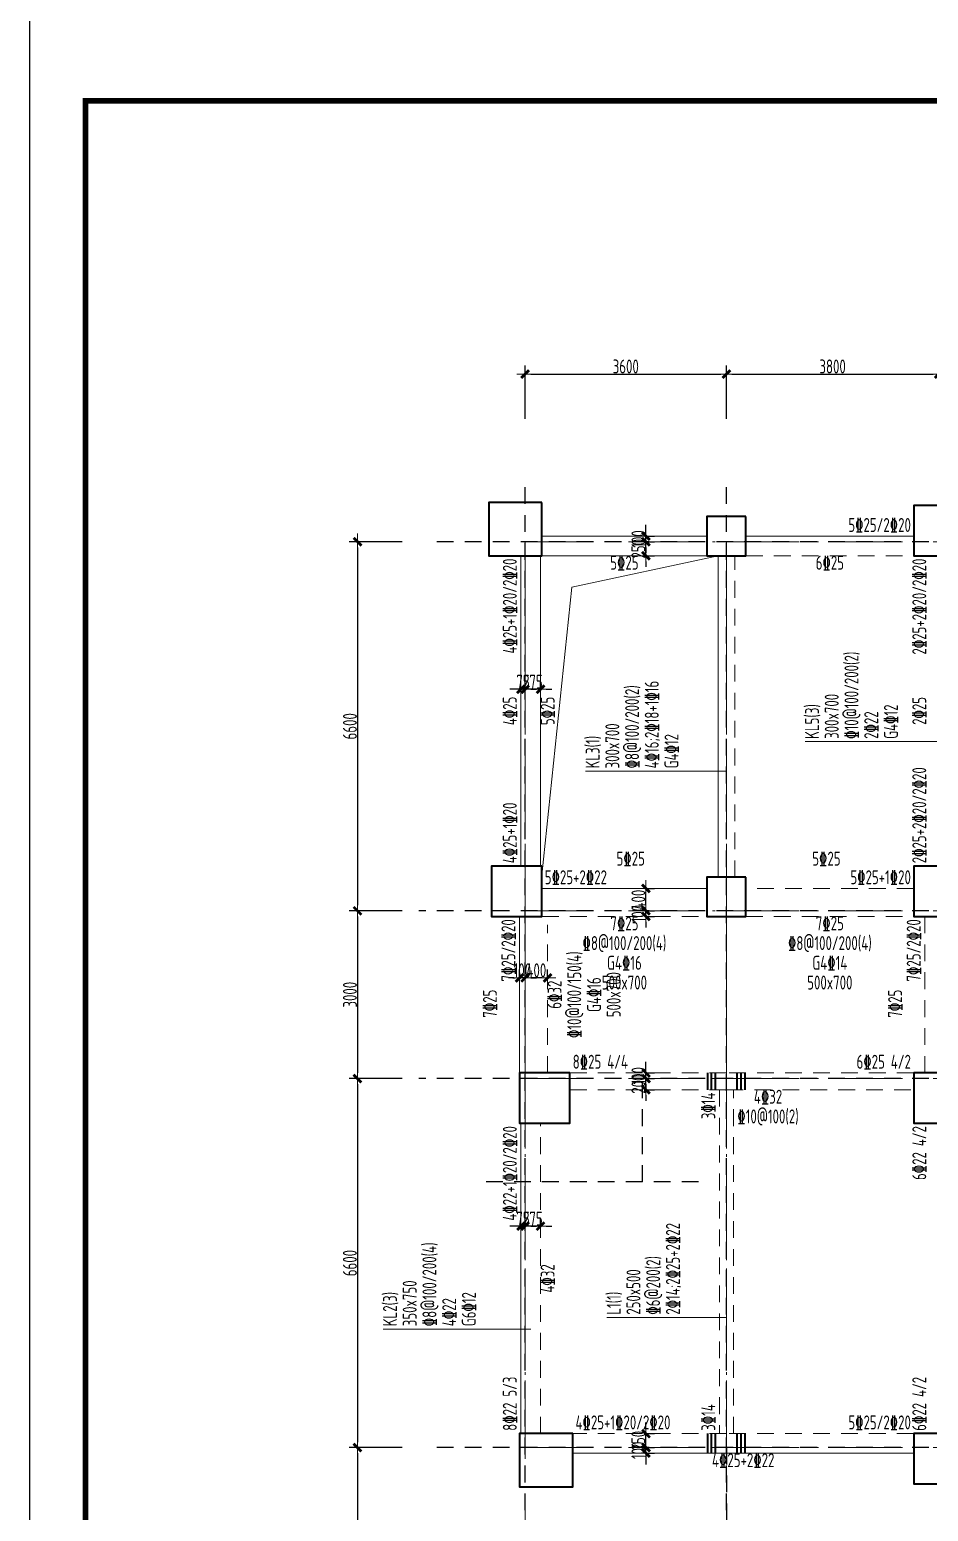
# Model space of a CAD drawing. Header units: millimetres. Extents: x 539196 to 807275, y 431843 to 1156631.
# Drawn here: x 669890 to 685968, y 824619 to 851118 of the extents above; entities that cross this region are included whole.
import ezdxf
from ezdxf.enums import TextEntityAlignment as Align

# ---------------------------------------------------------------- set-up
doc = ezdxf.new("R2010")
doc.units = ezdxf.units.MM
doc.header["$MEASUREMENT"] = 0
for name, pattern in [('DOTE', [2.42, 2, -0.2, 0.02, -0.2]), ('点划线', [1850, 1200, -300, 50, -300]), ('虚线', [500, 300, -200])]:
    doc.linetypes.add(name, pattern=pattern)
doc.layers.add('DOTE', color=1, linetype='DOTE')
doc.layers.add('PUB_TITLE', color=4, linetype='Continuous')
for name, color, linetype, lineweight in [('尺寸标注-梁', 3, 'Continuous', 18), ('板洞边线', 253, 'Continuous', 18), ('梁原位标注', 7, 'Continuous', 18), ('梁名称编号', 2, 'Continuous', 18), ('梁标注引线', 2, 'Continuous', 18), ('梁附加箍筋', 1, 'Continuous', 35), ('梁集中标注', 2, 'Continuous', 18), ('砼柱', 2, 'Continuous', 35), ('砼梁', 4, 'Continuous', 18), ('轴线', 9, '点划线', 18), ('轴线标注', 3, 'Continuous', 18)]:
    doc.layers.add(name, color=color, linetype=linetype, lineweight=lineweight)
doc.styles.add('样式 1_yjk_yjk_yjk_yjk_yjk_yjk_yjk_yjk_yjk', font='yjkeng.shx', dxfattribs={"width": 0.7, "bigfont": 'yjkchn.shx'})
doc.dimstyles.new('盈建科结构_yjk_yjk_yjk_yjk_yjk_yjk_yjk_yjk_yjk', dxfattribs={"dimscale": 100, "dimtxt": 2.5, "dimasz": 1, "dimexe": 1.5, "dimexo": 0.625, "dimgap": 0.1, "dimtad": 1, "dimdec": 0, "dimrnd": 1, "dimzin": 0, "dimdsep": 46, "dimtxsty": '样式 1_yjk_yjk_yjk_yjk_yjk_yjk_yjk_yjk_yjk', "dimblk": '_yjkbk', "dimblk1": 'ARCHTICK', "dimblk2": 'ARCHTICK', "dimcen": 0.09, "dimadec": 0, "dimazin": 0, "dimtfac": 1, "dimtdec": 4, "dimtix": 1, "dimtmove": 2, "dimatfit": 3, "dimfxl": 0, "dimtolj": 1, "dimtzin": 0, "dimarcsym": 0})

# ---------------------------------------------------------------- blocks, each defined once
blk = doc.blocks.new('_yjkbk')
blk.add_line((-1, 0), (1.5, 0))
blk.add_lwpolyline([(-0.7, -0.7, 0.5, 0.5, 0), (0.7, 0.7, 0.5, 0.5, 0)], format="xyseb")
blk = doc.blocks.new('*D243')
at = {"layer": 'Defpoints', "color": 0}
for p in [(680915, 841959), (680916, 841959), (680915, 841709)]:
    blk.add_point(p, dxfattribs=at)
at = {"layer": '尺寸标注-梁', "color": 0, "lineweight": -2}
for p, q in [((680916, 842059), (680916, 842159)), ((680915, 841959), (681066, 841959)), ((680916, 841709), (680916, 841959)), ((680915, 841709), (681066, 841709)), ((680916, 841609), (680916, 841509))]:
    blk.add_line(p, q, dxfattribs=at)
at = {"layer": '尺寸标注-梁', "color": 0, "lineweight": -2, "xscale": 100, "yscale": 100, "zscale": 100}
for p, rotation in [((680916, 841959), 270), ((680916, 841709), 90)]:
    blk.add_blockref('_yjkbk', p, dxfattribs=dict(at, rotation=rotation))
at = {"layer": '尺寸标注-梁', "color": 0, "insert": (680781, 841834), "char_height": 250, "attachment_point": 5, "rotation": 90, "style": '样式 1_yjk_yjk_yjk_yjk_yjk_yjk_yjk_yjk_yjk'}
blk.add_mtext('\\A1;250', dxfattribs=at)
blk = doc.blocks.new('_ARCHTICK')
at = {"color": 0, "linetype": 'ByBlock', "const_width": 0.15}
blk.add_lwpolyline([(-0.5, -0.5), (0.5, 0.5)], dxfattribs=at)
blk = doc.blocks.new('*D244')
at = {"layer": 'Defpoints', "color": 0}
for p in [(680915, 842059), (680915, 841959), (680916, 842059)]:
    blk.add_point(p, dxfattribs=at)
at = {"layer": '尺寸标注-梁', "color": 0, "lineweight": -2}
for p, q in [((680916, 842159), (680916, 842259)), ((680915, 842059), (681066, 842059)), ((680915, 841959), (681066, 841959)), ((680916, 841959), (680916, 842059)), ((680916, 841859), (680916, 841759))]:
    blk.add_line(p, q, dxfattribs=at)
at = {"layer": '尺寸标注-梁', "color": 0, "lineweight": -2, "xscale": 100, "yscale": 100, "zscale": 100}
for p, rotation in [((680916, 842059), 270), ((680916, 841959), 90)]:
    blk.add_blockref('_yjkbk', p, dxfattribs=dict(at, rotation=rotation))
at = {"layer": '尺寸标注-梁', "color": 0, "insert": (680781, 842009), "char_height": 250, "attachment_point": 5, "rotation": 90, "style": '样式 1_yjk_yjk_yjk_yjk_yjk_yjk_yjk_yjk_yjk'}
blk.add_mtext('\\A1;100', dxfattribs=at)
blk = doc.blocks.new('*D245')
at = {"layer": 'Defpoints', "color": 0}
for p in [(680915, 825759), (680916, 825759), (680915, 825659)]:
    blk.add_point(p, dxfattribs=at)
at = {"layer": '尺寸标注-梁', "color": 0, "lineweight": -2}
for p, q in [((680915, 825759), (681066, 825759)), ((680916, 825859), (680916, 825959)), ((680916, 825659), (680916, 825759)), ((680915, 825659), (681066, 825659)), ((680916, 825559), (680916, 825459))]:
    blk.add_line(p, q, dxfattribs=at)
at = {"layer": '尺寸标注-梁', "color": 0, "lineweight": -2, "xscale": 100, "yscale": 100, "zscale": 100}
for p, rotation in [((680916, 825759), 270), ((680916, 825659), 90)]:
    blk.add_blockref('_yjkbk', p, dxfattribs=dict(at, rotation=rotation))
at = {"layer": '尺寸标注-梁', "color": 0, "insert": (680781, 825709), "char_height": 250, "attachment_point": 5, "rotation": 90, "style": '样式 1_yjk_yjk_yjk_yjk_yjk_yjk_yjk_yjk_yjk'}
blk.add_mtext('\\A1;100', dxfattribs=at)
blk = doc.blocks.new('*D246')
at = {"layer": 'Defpoints', "color": 0}
for p in [(680915, 826009), (680916, 826009), (680915, 825759)]:
    blk.add_point(p, dxfattribs=at)
at = {"layer": '尺寸标注-梁', "color": 0, "lineweight": -2}
for p, q in [((680915, 826009), (681066, 826009)), ((680916, 826109), (680916, 826209)), ((680916, 825759), (680916, 826009)), ((680915, 825759), (681066, 825759)), ((680916, 825659), (680916, 825559))]:
    blk.add_line(p, q, dxfattribs=at)
at = {"layer": '尺寸标注-梁', "color": 0, "lineweight": -2, "xscale": 100, "yscale": 100, "zscale": 100}
for p, rotation in [((680916, 826009), 270), ((680916, 825759), 90)]:
    blk.add_blockref('_yjkbk', p, dxfattribs=dict(at, rotation=rotation))
at = {"layer": '尺寸标注-梁', "color": 0, "insert": (680781, 825884), "char_height": 250, "attachment_point": 5, "rotation": 90, "style": '样式 1_yjk_yjk_yjk_yjk_yjk_yjk_yjk_yjk_yjk'}
blk.add_mtext('\\A1;250', dxfattribs=at)
blk = doc.blocks.new('*D247')
at = {"layer": 'Defpoints', "color": 0}
for p in [(678755, 829720), (678755, 829719), (679030, 829719)]:
    blk.add_point(p, dxfattribs=at)
at = {"layer": '尺寸标注-梁', "color": 0, "lineweight": -2}
for p, q in [((678655, 829720), (678555, 829720)), ((678755, 829719), (678755, 829870)), ((679030, 829720), (678755, 829720)), ((679030, 829719), (679030, 829870)), ((679130, 829720), (679230, 829720))]:
    blk.add_line(p, q, dxfattribs=at)
at = {"layer": '尺寸标注-梁', "color": 0, "lineweight": -2, "xscale": 100, "yscale": 100, "zscale": 100}
blk.add_blockref('_yjkbk', (678755, 829720), dxfattribs=at)
at = {"layer": '尺寸标注-梁', "color": 0, "lineweight": -2, "xscale": 100, "yscale": 100, "zscale": 100, "rotation": 180}
blk.add_blockref('_yjkbk', (679030, 829720), dxfattribs=at)
at = {"layer": '尺寸标注-梁', "color": 0, "insert": (678893, 829855), "char_height": 250, "attachment_point": 5, "style": '样式 1_yjk_yjk_yjk_yjk_yjk_yjk_yjk_yjk_yjk'}
blk.add_mtext('\\A1;275', dxfattribs=at)
blk = doc.blocks.new('*D248')
at = {"layer": 'Defpoints', "color": 0}
for p in [(678680, 829720), (678680, 829719), (678755, 829719)]:
    blk.add_point(p, dxfattribs=at)
at = {"layer": '尺寸标注-梁', "color": 0, "lineweight": -2}
for p, q in [((678580, 829720), (678480, 829720)), ((678680, 829719), (678680, 829870)), ((678755, 829720), (678680, 829720)), ((678755, 829719), (678755, 829870)), ((678855, 829720), (678955, 829720))]:
    blk.add_line(p, q, dxfattribs=at)
at = {"layer": '尺寸标注-梁', "color": 0, "lineweight": -2, "xscale": 100, "yscale": 100, "zscale": 100}
blk.add_blockref('_yjkbk', (678680, 829720), dxfattribs=at)
at = {"layer": '尺寸标注-梁', "color": 0, "lineweight": -2, "xscale": 100, "yscale": 100, "zscale": 100, "rotation": 180}
blk.add_blockref('_yjkbk', (678755, 829720), dxfattribs=at)
at = {"layer": '尺寸标注-梁', "color": 0, "insert": (678718, 829855), "char_height": 250, "attachment_point": 5, "style": '样式 1_yjk_yjk_yjk_yjk_yjk_yjk_yjk_yjk_yjk'}
blk.add_mtext('\\A1;75', dxfattribs=at)
blk = doc.blocks.new('*D249')
at = {"layer": 'Defpoints', "color": 0}
for p in [(678755, 834160), (678755, 834159), (679155, 834159)]:
    blk.add_point(p, dxfattribs=at)
at = {"layer": '尺寸标注-梁', "color": 0, "lineweight": -2}
for p, q in [((678755, 834159), (678755, 834310)), ((679155, 834159), (679155, 834310)), ((679055, 834160), (678855, 834160))]:
    blk.add_line(p, q, dxfattribs=at)
at = {"layer": '尺寸标注-梁', "color": 0, "lineweight": -2, "xscale": 100, "yscale": 100, "zscale": 100, "rotation": 180}
blk.add_blockref('_yjkbk', (678755, 834160), dxfattribs=at)
at = {"layer": '尺寸标注-梁', "color": 0, "lineweight": -2, "xscale": 100, "yscale": 100, "zscale": 100}
blk.add_blockref('_yjkbk', (679155, 834160), dxfattribs=at)
at = {"layer": '尺寸标注-梁', "color": 0, "insert": (678955, 834295), "char_height": 250, "attachment_point": 5, "style": '样式 1_yjk_yjk_yjk_yjk_yjk_yjk_yjk_yjk_yjk'}
blk.add_mtext('\\A1;400', dxfattribs=at)
blk = doc.blocks.new('*D250')
at = {"layer": 'Defpoints', "color": 0}
for p in [(678655, 834160), (678655, 834159), (678755, 834159)]:
    blk.add_point(p, dxfattribs=at)
at = {"layer": '尺寸标注-梁', "color": 0, "lineweight": -2}
for p, q in [((678655, 834159), (678655, 834310)), ((678755, 834159), (678755, 834310)), ((678555, 834160), (678455, 834160)), ((678755, 834160), (678655, 834160)), ((678855, 834160), (678955, 834160))]:
    blk.add_line(p, q, dxfattribs=at)
at = {"layer": '尺寸标注-梁', "color": 0, "lineweight": -2, "xscale": 100, "yscale": 100, "zscale": 100}
blk.add_blockref('_yjkbk', (678655, 834160), dxfattribs=at)
at = {"layer": '尺寸标注-梁', "color": 0, "lineweight": -2, "xscale": 100, "yscale": 100, "zscale": 100, "rotation": 180}
blk.add_blockref('_yjkbk', (678755, 834160), dxfattribs=at)
at = {"layer": '尺寸标注-梁', "color": 0, "insert": (678705, 834295), "char_height": 250, "attachment_point": 5, "style": '样式 1_yjk_yjk_yjk_yjk_yjk_yjk_yjk_yjk_yjk'}
blk.add_mtext('\\A1;100', dxfattribs=at)
blk = doc.blocks.new('*D251')
at = {"layer": 'Defpoints', "color": 0}
for p in [(678755, 839320), (678755, 839319), (679030, 839319)]:
    blk.add_point(p, dxfattribs=at)
at = {"layer": '尺寸标注-梁', "color": 0, "lineweight": -2}
for p, q in [((678655, 839320), (678555, 839320)), ((678755, 839319), (678755, 839470)), ((679030, 839320), (678755, 839320)), ((679030, 839319), (679030, 839470)), ((679130, 839320), (679230, 839320))]:
    blk.add_line(p, q, dxfattribs=at)
at = {"layer": '尺寸标注-梁', "color": 0, "lineweight": -2, "xscale": 100, "yscale": 100, "zscale": 100}
blk.add_blockref('_yjkbk', (678755, 839320), dxfattribs=at)
at = {"layer": '尺寸标注-梁', "color": 0, "lineweight": -2, "xscale": 100, "yscale": 100, "zscale": 100, "rotation": 180}
blk.add_blockref('_yjkbk', (679030, 839320), dxfattribs=at)
at = {"layer": '尺寸标注-梁', "color": 0, "insert": (678893, 839455), "char_height": 250, "attachment_point": 5, "style": '样式 1_yjk_yjk_yjk_yjk_yjk_yjk_yjk_yjk_yjk'}
blk.add_mtext('\\A1;275', dxfattribs=at)
blk = doc.blocks.new('*D252')
at = {"layer": 'Defpoints', "color": 0}
for p in [(678680, 839320), (678680, 839319), (678755, 839319)]:
    blk.add_point(p, dxfattribs=at)
at = {"layer": '尺寸标注-梁', "color": 0, "lineweight": -2}
for p, q in [((678580, 839320), (678480, 839320)), ((678680, 839319), (678680, 839470)), ((678755, 839320), (678680, 839320)), ((678755, 839319), (678755, 839470)), ((678855, 839320), (678955, 839320))]:
    blk.add_line(p, q, dxfattribs=at)
at = {"layer": '尺寸标注-梁', "color": 0, "lineweight": -2, "xscale": 100, "yscale": 100, "zscale": 100}
blk.add_blockref('_yjkbk', (678680, 839320), dxfattribs=at)
at = {"layer": '尺寸标注-梁', "color": 0, "lineweight": -2, "xscale": 100, "yscale": 100, "zscale": 100, "rotation": 180}
blk.add_blockref('_yjkbk', (678755, 839320), dxfattribs=at)
at = {"layer": '尺寸标注-梁', "color": 0, "insert": (678718, 839455), "char_height": 250, "attachment_point": 5, "style": '样式 1_yjk_yjk_yjk_yjk_yjk_yjk_yjk_yjk_yjk'}
blk.add_mtext('\\A1;75', dxfattribs=at)
blk = doc.blocks.new('*D253')
at = {"layer": 'Defpoints', "color": 0}
for p in [(680915, 835359), (680916, 835359), (680915, 835259)]:
    blk.add_point(p, dxfattribs=at)
at = {"layer": '尺寸标注-梁', "color": 0, "lineweight": -2}
for p, q in [((680916, 835459), (680916, 835559)), ((680915, 835359), (681066, 835359)), ((680916, 835259), (680916, 835359)), ((680915, 835259), (681066, 835259)), ((680916, 835159), (680916, 835059))]:
    blk.add_line(p, q, dxfattribs=at)
at = {"layer": '尺寸标注-梁', "color": 0, "lineweight": -2, "xscale": 100, "yscale": 100, "zscale": 100}
for p, rotation in [((680916, 835359), 270), ((680916, 835259), 90)]:
    blk.add_blockref('_yjkbk', p, dxfattribs=dict(at, rotation=rotation))
at = {"layer": '尺寸标注-梁', "color": 0, "insert": (680781, 835309), "char_height": 250, "attachment_point": 5, "rotation": 90, "style": '样式 1_yjk_yjk_yjk_yjk_yjk_yjk_yjk_yjk_yjk'}
blk.add_mtext('\\A1;100', dxfattribs=at)
blk = doc.blocks.new('*D254')
at = {"layer": 'Defpoints', "color": 0}
for p in [(680915, 835759), (680916, 835759), (680915, 835359)]:
    blk.add_point(p, dxfattribs=at)
at = {"layer": '尺寸标注-梁', "color": 0, "lineweight": -2}
for p, q in [((680915, 835759), (681066, 835759)), ((680916, 835459), (680916, 835659)), ((680915, 835359), (681066, 835359))]:
    blk.add_line(p, q, dxfattribs=at)
at = {"layer": '尺寸标注-梁', "color": 0, "lineweight": -2, "xscale": 100, "yscale": 100, "zscale": 100}
for p, rotation in [((680916, 835759), 90), ((680916, 835359), 270)]:
    blk.add_blockref('_yjkbk', p, dxfattribs=dict(at, rotation=rotation))
at = {"layer": '尺寸标注-梁', "color": 0, "insert": (680781, 835559), "char_height": 250, "attachment_point": 5, "rotation": 90, "style": '样式 1_yjk_yjk_yjk_yjk_yjk_yjk_yjk_yjk_yjk'}
blk.add_mtext('\\A1;400', dxfattribs=at)
blk = doc.blocks.new('*D255')
at = {"layer": 'Defpoints', "color": 0}
for p in [(680915, 832359), (680916, 832359), (680915, 832159)]:
    blk.add_point(p, dxfattribs=at)
at = {"layer": '尺寸标注-梁', "color": 0, "lineweight": -2}
for p, q in [((680915, 832359), (681066, 832359)), ((680916, 832459), (680916, 832559)), ((680916, 832159), (680916, 832359)), ((680915, 832159), (681066, 832159)), ((680916, 832059), (680916, 831959))]:
    blk.add_line(p, q, dxfattribs=at)
at = {"layer": '尺寸标注-梁', "color": 0, "lineweight": -2, "xscale": 100, "yscale": 100, "zscale": 100}
for p, rotation in [((680916, 832359), 270), ((680916, 832159), 90)]:
    blk.add_blockref('_yjkbk', p, dxfattribs=dict(at, rotation=rotation))
at = {"layer": '尺寸标注-梁', "color": 0, "insert": (680781, 832259), "char_height": 250, "attachment_point": 5, "rotation": 90, "style": '样式 1_yjk_yjk_yjk_yjk_yjk_yjk_yjk_yjk_yjk'}
blk.add_mtext('\\A1;200', dxfattribs=at)
blk = doc.blocks.new('*D256')
at = {"layer": 'Defpoints', "color": 0}
for p in [(680915, 832459), (680915, 832359), (680916, 832459)]:
    blk.add_point(p, dxfattribs=at)
at = {"layer": '尺寸标注-梁', "color": 0, "lineweight": -2}
for p, q in [((680916, 832559), (680916, 832659)), ((680915, 832459), (681066, 832459)), ((680915, 832359), (681066, 832359)), ((680916, 832359), (680916, 832459)), ((680916, 832259), (680916, 832159))]:
    blk.add_line(p, q, dxfattribs=at)
at = {"layer": '尺寸标注-梁', "color": 0, "lineweight": -2, "xscale": 100, "yscale": 100, "zscale": 100}
for p, rotation in [((680916, 832459), 270), ((680916, 832359), 90)]:
    blk.add_blockref('_yjkbk', p, dxfattribs=dict(at, rotation=rotation))
at = {"layer": '尺寸标注-梁', "color": 0, "insert": (680781, 832409), "char_height": 250, "attachment_point": 5, "rotation": 90, "style": '样式 1_yjk_yjk_yjk_yjk_yjk_yjk_yjk_yjk_yjk'}
blk.add_mtext('\\A1;100', dxfattribs=at)
blk = doc.blocks.new('*D292')
at = {"layer": 'Defpoints', "color": 0}
for p in [(682355, 844959), (678755, 841959), (682355, 841959)]:
    blk.add_point(p, dxfattribs=at)
at = {"layer": '轴线标注', "color": 0, "lineweight": -2}
for p, q in [((678755, 844159), (678755, 845109)), ((682355, 844159), (682355, 845109)), ((678855, 844959), (682255, 844959))]:
    blk.add_line(p, q, dxfattribs=at)
at = {"layer": '轴线标注', "color": 0, "lineweight": -2, "xscale": 100, "yscale": 100, "zscale": 100, "rotation": 180}
blk.add_blockref('_yjkbk', (678755, 844959), dxfattribs=at)
at = {"layer": '轴线标注', "color": 0, "lineweight": -2, "xscale": 100, "yscale": 100, "zscale": 100}
blk.add_blockref('_yjkbk', (682355, 844959), dxfattribs=at)
at = {"layer": '轴线标注', "color": 0, "insert": (680555, 845094), "char_height": 250, "attachment_point": 5, "style": '样式 1_yjk_yjk_yjk_yjk_yjk_yjk_yjk_yjk_yjk'}
blk.add_mtext('\\A1;3600', dxfattribs=at)
blk = doc.blocks.new('*D294')
at = {"layer": 'Defpoints', "color": 0}
for p in [(686155, 844959), (682355, 841959), (686155, 841959)]:
    blk.add_point(p, dxfattribs=at)
at = {"layer": '轴线标注', "color": 0, "lineweight": -2}
for p, q in [((682355, 844159), (682355, 845109)), ((686155, 844159), (686155, 845109)), ((682455, 844959), (686055, 844959))]:
    blk.add_line(p, q, dxfattribs=at)
at = {"layer": '轴线标注', "color": 0, "lineweight": -2, "xscale": 100, "yscale": 100, "zscale": 100, "rotation": 180}
blk.add_blockref('_yjkbk', (682355, 844959), dxfattribs=at)
at = {"layer": '轴线标注', "color": 0, "lineweight": -2, "xscale": 100, "yscale": 100, "zscale": 100}
blk.add_blockref('_yjkbk', (686155, 844959), dxfattribs=at)
at = {"layer": '轴线标注', "color": 0, "insert": (684255, 845094), "char_height": 250, "attachment_point": 5, "style": '样式 1_yjk_yjk_yjk_yjk_yjk_yjk_yjk_yjk_yjk'}
blk.add_mtext('\\A1;3800', dxfattribs=at)
blk = doc.blocks.new('*D311')
at = {"layer": 'Defpoints', "color": 0}
for p in [(678755, 841959), (675755, 835359), (678755, 835359)]:
    blk.add_point(p, dxfattribs=at)
at = {"layer": '轴线标注', "color": 0, "lineweight": -2}
for p, q in [((676555, 841959), (675605, 841959)), ((675755, 841859), (675755, 835459)), ((676555, 835359), (675605, 835359))]:
    blk.add_line(p, q, dxfattribs=at)
at = {"layer": '轴线标注', "color": 0, "lineweight": -2, "xscale": 100, "yscale": 100, "zscale": 100}
for p, rotation in [((675755, 841959), 90), ((675755, 835359), 270)]:
    blk.add_blockref('_yjkbk', p, dxfattribs=dict(at, rotation=rotation))
at = {"layer": '轴线标注', "color": 0, "insert": (675620, 838659), "char_height": 250, "attachment_point": 5, "rotation": 90, "style": '样式 1_yjk_yjk_yjk_yjk_yjk_yjk_yjk_yjk_yjk'}
blk.add_mtext('\\A1;6600', dxfattribs=at)
blk = doc.blocks.new('*D313')
at = {"layer": 'Defpoints', "color": 0}
for p in [(678755, 835359), (675755, 832359), (678755, 832359)]:
    blk.add_point(p, dxfattribs=at)
at = {"layer": '轴线标注', "color": 0, "lineweight": -2}
for p, q in [((676555, 835359), (675605, 835359)), ((675755, 835259), (675755, 832459)), ((676555, 832359), (675605, 832359))]:
    blk.add_line(p, q, dxfattribs=at)
at = {"layer": '轴线标注', "color": 0, "lineweight": -2, "xscale": 100, "yscale": 100, "zscale": 100}
for p, rotation in [((675755, 835359), 90), ((675755, 832359), 270)]:
    blk.add_blockref('_yjkbk', p, dxfattribs=dict(at, rotation=rotation))
at = {"layer": '轴线标注', "color": 0, "insert": (675620, 833859), "char_height": 250, "attachment_point": 5, "rotation": 90, "style": '样式 1_yjk_yjk_yjk_yjk_yjk_yjk_yjk_yjk_yjk'}
blk.add_mtext('\\A1;3000', dxfattribs=at)
blk = doc.blocks.new('*D315')
at = {"layer": 'Defpoints', "color": 0}
for p in [(678755, 832359), (675755, 825759), (678755, 825759)]:
    blk.add_point(p, dxfattribs=at)
at = {"layer": '轴线标注', "color": 0, "lineweight": -2}
for p, q in [((676555, 832359), (675605, 832359)), ((675755, 832259), (675755, 825859)), ((676555, 825759), (675605, 825759))]:
    blk.add_line(p, q, dxfattribs=at)
at = {"layer": '轴线标注', "color": 0, "lineweight": -2, "xscale": 100, "yscale": 100, "zscale": 100}
for p, rotation in [((675755, 832359), 90), ((675755, 825759), 270)]:
    blk.add_blockref('_yjkbk', p, dxfattribs=dict(at, rotation=rotation))
at = {"layer": '轴线标注', "color": 0, "insert": (675620, 829059), "char_height": 250, "attachment_point": 5, "rotation": 90, "style": '样式 1_yjk_yjk_yjk_yjk_yjk_yjk_yjk_yjk_yjk'}
blk.add_mtext('\\A1;6600', dxfattribs=at)
blk = doc.blocks.new('*D317')
at = {"layer": 'Defpoints', "color": 0}
for p in [(678755, 825759), (675755, 804759), (678755, 804759)]:
    blk.add_point(p, dxfattribs=at)
at = {"layer": '轴线标注', "color": 0, "lineweight": -2}
for p, q in [((676555, 825759), (675605, 825759)), ((675755, 825659), (675755, 804859)), ((676555, 804759), (675605, 804759))]:
    blk.add_line(p, q, dxfattribs=at)
at = {"layer": '轴线标注', "color": 0, "lineweight": -2, "xscale": 100, "yscale": 100, "zscale": 100}
for p, rotation in [((675755, 825759), 90), ((675755, 804759), 270)]:
    blk.add_blockref('_yjkbk', p, dxfattribs=dict(at, rotation=rotation))
at = {"layer": '轴线标注', "color": 0, "insert": (675620, 815259), "char_height": 250, "attachment_point": 5, "rotation": 90, "style": '样式 1_yjk_yjk_yjk_yjk_yjk_yjk_yjk_yjk_yjk'}
blk.add_mtext('\\A1;21000', dxfattribs=at)
blk = doc.blocks.new('jzzw')
at = {"layer": 'DOTE', "color": 1, "linetype": '虚线'}
for p, q in [((913786, 872027), (913786, 890469)), ((913786, 872027), (913786, 890469)), ((917386, 872027), (917386, 890469)), ((952506, 889349), (912186, 889349)), ((952506, 889349), (912186, 889349)), ((952506, 889349), (912186, 889349)), ((952506, 889349), (912186, 889349)), ((952506, 882749), (911886, 882749)), ((952506, 879749), (911886, 879749)), ((915886, 877899), (915886, 879749)), ((916886, 877899), (912886, 877899)), ((952506, 873149), (912186, 873149)), ((917386, 873149), (917386, 834829))]:
    blk.add_line(p, q, dxfattribs=at)

msp = doc.modelspace()

# ---------------------------------------------------------------- linework, layer by layer
at = {"layer": 'PUB_TITLE'}
msp.add_lwpolyline([(669890.4, 768243), (729290.4, 768243), (729290.4, 852343), (669890.4, 852343)], close=True, dxfattribs=at)
at = {"layer": 'PUB_TITLE', "const_width": 100}
msp.add_lwpolyline([(670890.4, 769243), (728290.4, 769243), (728290.4, 849843), (670890.4, 849843)], close=True, dxfattribs=at)
at = {"layer": '板洞边线'}
for p, q in [((682205.4, 841709.2), (679591.7, 841148)), ((679591.7, 841148), (679055.4, 835999.3)), ((679055.4, 836159.2), (679030.4, 836159.2)), ((679055.4, 835999.3), (679055.4, 836159.2))]:
    msp.add_line(p, q, dxfattribs=at)
at = {"layer": '梁标注引线'}
for p, q in [((686155.4, 838384.2), (683761.9, 838384.2)), ((682355.4, 837855.4), (679836.9, 837855.4)), ((678855.4, 827879.4), (676211.9, 827879.4)), ((682355.4, 828085.2), (680214.7, 828085.2))]:
    msp.add_line(p, q, dxfattribs=at)
at = {"layer": '梁附加箍筋'}
for p, q in [((682020.4, 832159.2), (682020.4, 832459.2)), ((682090.4, 832159.2), (682090.4, 832459.2)), ((682160.4, 832159.2), (682160.4, 832459.2)), ((682550.4, 832159.2), (682550.4, 832459.2)), ((682620.4, 832159.2), (682620.4, 832459.2)), ((682690.4, 832159.2), (682690.4, 832459.2)), ((682020.4, 825659.2), (682020.4, 826009.2)), ((682090.4, 825659.2), (682090.4, 826009.2)), ((682160.4, 825659.2), (682160.4, 826009.2)), ((682550.4, 825659.2), (682550.4, 826009.2)), ((682620.4, 825659.2), (682620.4, 826009.2)), ((682690.4, 825659.2), (682690.4, 826009.2))]:
    msp.add_line(p, q, dxfattribs=at)
at = {"layer": '砼柱'}
for points in [[(679055.4, 842659.2), (678105.4, 842659.2), (678105.4, 841709.2), (679055.4, 841709.2)], [(686605.4, 842609.2), (685705.4, 842609.2), (685705.4, 841709.2), (686605.4, 841709.2)], [(682705.4, 842409.2), (682005.4, 842409.2), (682005.4, 841709.2), (682705.4, 841709.2)], [(679055.4, 836159.2), (678155.4, 836159.2), (678155.4, 835259.2), (679055.4, 835259.2)], [(686605.4, 836159.2), (685705.4, 836159.2), (685705.4, 835259.2), (686605.4, 835259.2)], [(682705.4, 835959.2), (682005.4, 835959.2), (682005.4, 835259.2), (682705.4, 835259.2)], [(679555.4, 832459.2), (678655.4, 832459.2), (678655.4, 831559.2), (679555.4, 831559.2)], [(686605.4, 832459.2), (685705.4, 832459.2), (685705.4, 831559.2), (686605.4, 831559.2)], [(679605.4, 826009.2), (678655.4, 826009.2), (678655.4, 825059.2), (679605.4, 825059.2)], [(686605.4, 826009.2), (685705.4, 826009.2), (685705.4, 825109.2), (686605.4, 825109.2)]]:
    msp.add_lwpolyline(points, close=True, dxfattribs=at)
at = {"layer": '砼梁'}
for p, q in [((682005.4, 842059.2), (679055.4, 842059.2)), ((685705.4, 842059.2), (682705.4, 842059.2)), ((678680.4, 841709.2), (678680.4, 836159.2)), ((679030.4, 836159.2), (679030.4, 841709.2)), ((679055.4, 841709.2), (682005.4, 841709.2)), ((682205.4, 841709.2), (682205.4, 835959.2)), ((682005.4, 835759.2), (679055.4, 835759.2)), ((678655.4, 835259.2), (678655.4, 832459.2)), ((678680.4, 831559.2), (678680.4, 826009.2)), ((679605.4, 825659.2), (682355.4, 825659.2)), ((682355.4, 825659.2), (685705.4, 825659.2))]:
    msp.add_line(p, q, dxfattribs=at)
at = {"layer": '砼梁', "linetype": '虚线'}
for p, q in [((682505.4, 835959.2), (682505.4, 841709.2)), ((682705.4, 841709.2), (685705.4, 841709.2)), ((685705.4, 835759.2), (682705.4, 835759.2)), ((679055.4, 835259.2), (682005.4, 835259.2)), ((679155.4, 832459.2), (679155.4, 835109.2)), ((682705.4, 835259.2), (685705.4, 835259.2)), ((685905.4, 835259.2), (685905.4, 832459.2)), ((682355.4, 832459.2), (679555.4, 832459.2)), ((685705.4, 832459.2), (682355.4, 832459.2)), ((679555.4, 832159.2), (682355.4, 832159.2)), ((682230.4, 832159.2), (682230.4, 826009.2)), ((682355.5, 832159.2), (685705.4, 832159.2)), ((682480.4, 826009.2), (682480.4, 832159.2)), ((679030.4, 826009.2), (679030.4, 831559.2)), ((682355.4, 826009.2), (679605.4, 826009.2)), ((685705.4, 826009.2), (682355.5, 826009.2))]:
    msp.add_line(p, q, dxfattribs=at)
at = {"layer": '轴线'}
for p, q in [((678755.4, 835359.2), (678755.4, 841959.2)), ((678755.4, 841959.2), (682355.4, 841959.2)), ((678755.4, 788559.2), (678755.4, 841959.2)), ((678755.4, 841959.2), (716355.4, 841959.2)), ((682355.4, 835359.2), (682355.4, 841959.2)), ((682355.4, 841959.2), (686155.4, 841959.2)), ((682355.4, 788559.2), (682355.4, 841959.2)), ((678755.4, 832359.2), (678755.4, 835359.2)), ((678755.4, 835359.2), (682355.4, 835359.2)), ((678755.4, 835359.2), (716355.4, 835359.2)), ((682355.4, 832359.2), (682355.4, 835359.2)), ((682355.4, 835359.2), (686155.4, 835359.2)), ((678755.4, 825759.2), (678755.4, 832359.2)), ((678755.4, 832359.2), (682355.4, 832359.2)), ((678755.4, 832359.2), (716355.4, 832359.2)), ((682355.4, 825759.2), (682355.4, 832359.2)), ((682355.4, 832359.2), (686155.4, 832359.2)), ((678755.4, 825759.2), (682355.4, 825759.2)), ((678755.4, 825759.2), (716355.4, 825759.2)), ((682355.4, 825759.2), (686155.4, 825759.2))]:
    msp.add_line(p, q, dxfattribs=at)

# ---------------------------------------------------------------- block references
msp.add_blockref('jzzw', (-235030.4, -47389.7))

# ---------------------------------------------------------------- texts
at = {"layer": '梁原位标注', "linetype": 'Continuous', "style": '样式 1_yjk_yjk_yjk_yjk_yjk_yjk_yjk_yjk_yjk', "width": 0.7}
for s, p in [('5\x8425/2\x8420', (685655.4, 842059.2)), ('5\x8425+1\x8420', (685655.4, 835759.2)), ('6\x8425 4/2', (685655.4, 832459.2)), ('5\x8425/2\x8420', (685655.4, 826009.2))]:
    msp.add_text(s, height=250, dxfattribs=at).set_placement(p, align=Align.BOTTOM_RIGHT)
for s, p in [('4\x8425+1\x8420/2\x8420', (678680.4, 841659.2)), ('2\x8425+2\x8420/2\x8420', (686005.4, 841659.2)), ('7\x8425/2\x8420', (678655.4, 835209.2)), ('7\x8425/2\x8420', (685905.4, 835209.2)), ('3\x8414', (682230.4, 832109.2)), ('4\x8422+1\x8420/2\x8420', (678680.4, 831509.2)), ('6\x8422 4/2', (686005.4, 831509.2))]:
    msp.add_text(s, height=250, rotation=90, dxfattribs=at).set_placement(p, align=Align.BOTTOM_RIGHT)
for s, p in [('5\x8425', (680530.4, 841709.2)), ('6\x8425', (684205.4, 841709.2)), ('7\x8425', (680530.4, 835259.2)), ('7\x8425', (684205.4, 835259.2)), ('\x848@100/200(4)', (680530.4, 834906.5)), ('\x848@100/200(4)', (684205.4, 834906.5)), ('G4\x8416', (680530.4, 834553.7)), ('G4\x8414', (684205.4, 834553.7)), ('500x700', (680530.4, 834201)), ('500x700', (684205.4, 834201)), ('4\x8432', (683099.6, 832159.2)), ('\x8410@100(2)', (683099.6, 831806.5)), ('4\x8425+2\x8422', (682655.4, 825659.2))]:
    msp.add_text(s, height=250, dxfattribs=at).set_placement(p, align=Align.TOP_CENTER)
for s, p in [('4\x8425', (678680.4, 838934.2)), ('2\x8425', (686005.4, 838934.2)), ('7\x8425', (678322.9, 833698.3)), ('7\x8425', (685572.9, 833698.3))]:
    msp.add_text(s, height=250, rotation=90, dxfattribs=at).set_placement(p, align=Align.BOTTOM_CENTER)
for s, p in [('5\x8425', (679030.4, 838934.2)), ('\x8410@100/150(4)', (679508.2, 833859.2)), ('500x700', (680213.7, 833859.2)), ('6\x8432', (679155.4, 833859.2)), ('G4\x8416', (679860.9, 833859.2)), ('4\x8432', (679030.4, 828784.2))]:
    msp.add_text(s, height=250, rotation=90, dxfattribs=at).set_placement(p, align=Align.TOP_CENTER)
for s, p in [('2\x8425+2\x8420/2\x8420', (686005.4, 836209.2)), ('4\x8425+1\x8420', (678680.4, 836209.2)), ('8\x8422 5/3', (678680.4, 826059.2)), ('6\x8422 4/2', (686005.4, 826059.2)), ('3\x8414', (682230.4, 826059.2))]:
    msp.add_text(s, height=250, rotation=90, dxfattribs=at).set_placement(p, align=Align.BOTTOM_LEFT)
for p in [(680643.3, 836091.7), (684144.5, 836091.7)]:
    msp.add_text('5\x8425', height=250, dxfattribs=at).set_placement(p, align=Align.BOTTOM_CENTER)
for s, p in [('5\x8425+2\x8422', (679105.4, 835759.2)), ('8\x8425 4/4', (679605.4, 832459.2)), ('4\x8425+1\x8420/2\x8420', (679655.4, 826009.2))]:
    msp.add_text(s, height=250, dxfattribs=at).set_placement(p, align=Align.BOTTOM_LEFT)
at = {"layer": '梁名称编号', "linetype": 'Continuous', "style": '样式 1_yjk_yjk_yjk_yjk_yjk_yjk_yjk_yjk_yjk', "width": 0.7}
for s, p in [('KL5(3)', (683761.9, 838434.2)), ('KL3(1)', (679836.9, 837905.4)), ('KL2(3)', (676211.9, 827929.4)), ('L1(1)', (680214.7, 828135.2))]:
    msp.add_text(s, height=250, rotation=90, dxfattribs=at).set_placement(p, align=Align.TOP_LEFT)
at = {"layer": '梁集中标注', "linetype": 'Continuous', "style": '样式 1_yjk_yjk_yjk_yjk_yjk_yjk_yjk_yjk_yjk', "width": 0.7}
for s, p in [('\x8410@100/200(2)', (684467.4, 838434.2)), ('\x848@100/200(2)', (680542.4, 837905.4)), ('4\x8416;2\x8418+1\x8416', (680895.2, 837905.4)), ('300x700', (684114.7, 838434.2)), ('G4\x8412', (685172.9, 838434.2)), ('2\x8422', (684820.2, 838434.2)), ('300x700', (680189.7, 837905.4)), ('G4\x8412', (681247.9, 837905.4)), ('2\x8414;2\x8425+2\x8422', (681272.9, 828135.2)), ('\x848@100/200(4)', (676917.4, 827929.4)), ('\x846@200(2)', (680920.2, 828135.2)), ('250x500', (680567.4, 828135.2)), ('350x750', (676564.7, 827929.4)), ('4\x8422', (677270.2, 827929.4)), ('G6\x8412', (677622.9, 827929.4))]:
    msp.add_text(s, height=250, rotation=90, dxfattribs=at).set_placement(p, align=Align.TOP_LEFT)

# ---------------------------------------------------------------- dimensions: what is measured, and where the dimension line sits
at = {"layer": '尺寸标注-梁'}
for p1, p2, picture, middle in [((680915.4, 841959.2), (680915.4, 842059.2), '*D244', (680781.4, 842009.2)), ((680915.4, 841709.2), (680915.4, 841959.2), '*D243', (680781.4, 841834.2)), ((678755.4, 839319.2), (678680.4, 839319.2), '*D252', (678717.9, 839455.2)), ((679030.4, 839319.2), (678755.4, 839319.2), '*D251', (678892.9, 839455.2)), ((680915.4, 835359.2), (680915.4, 835759.2), '*D254', (680781.4, 835559.2)), ((680915.4, 835259.2), (680915.4, 835359.2), '*D253', (680781.4, 835309.2)), ((678755.4, 834159.2), (678655.4, 834159.2), '*D250', (678705.4, 834295.2)), ((679155.4, 834159.2), (678755.4, 834159.2), '*D249', (678955.4, 834295.2)), ((680915.4, 832359.2), (680915.4, 832459.2), '*D256', (680781.4, 832409.2)), ((680915.4, 832159.2), (680915.4, 832359.2), '*D255', (680781.4, 832259.2)), ((678755.4, 829719.2), (678680.4, 829719.2), '*D248', (678717.9, 829855.2)), ((679030.4, 829719.2), (678755.4, 829719.2), '*D247', (678892.9, 829855.2)), ((680915.4, 825759.2), (680915.4, 826009.2), '*D246', (680781.4, 825884.2)), ((680915.4, 825659.2), (680915.4, 825759.2), '*D245', (680781.4, 825709.2))]:
    dim = msp.add_aligned_dim(p1=p1, p2=p2, distance=-1, dimstyle='盈建科结构_yjk_yjk_yjk_yjk_yjk_yjk_yjk_yjk_yjk', override={"dimscale": 100, "dimtxt": 2.5, "dimasz": 1, "dimexe": 1.5, "dimexo": 0, "dimgap": 0.1, "dimtad": 1, "dimlfac": 1, "dimrnd": 5, "dimdle": 0, "dimfxlon": 0}, dxfattribs=at)
    dim.commit()
    dim.dimension.update_dxf_attribs({"geometry": picture, "text_midpoint": middle})
at = {"layer": '轴线标注'}
for p1, p2, distance, picture, middle in [((678755.4, 841959.2), (682355.4, 841959.2), 3000, '*D292', (680555.4, 845094.2)), ((682355.4, 841959.2), (686155.4, 841959.2), 3000, '*D294', (684255.4, 845094.2)), ((678755.4, 841959.2), (678755.4, 835359.2), -3000, '*D311', (675620.4, 838659.2)), ((678755.4, 835359.2), (678755.4, 832359.2), -3000, '*D313', (675620.4, 833859.2)), ((678755.4, 832359.2), (678755.4, 825759.2), -3000, '*D315', (675620.4, 829059.2)), ((678755.4, 825759.2), (678755.4, 804759.2), -3000, '*D317', (675620.4, 815259.2))]:
    dim = msp.add_aligned_dim(p1=p1, p2=p2, distance=distance, dimstyle='盈建科结构_yjk_yjk_yjk_yjk_yjk_yjk_yjk_yjk_yjk', override={"dimscale": 100, "dimtxt": 2.5, "dimasz": 1, "dimexe": 1.5, "dimexo": 22, "dimgap": 0.1, "dimtad": 1, "dimlfac": 1, "dimrnd": 5, "dimdle": 0, "dimfxlon": 0}, dxfattribs=at)
    dim.commit()
    dim.dimension.update_dxf_attribs({"geometry": picture, "text_midpoint": middle})

doc.saveas('drawing.dxf')
